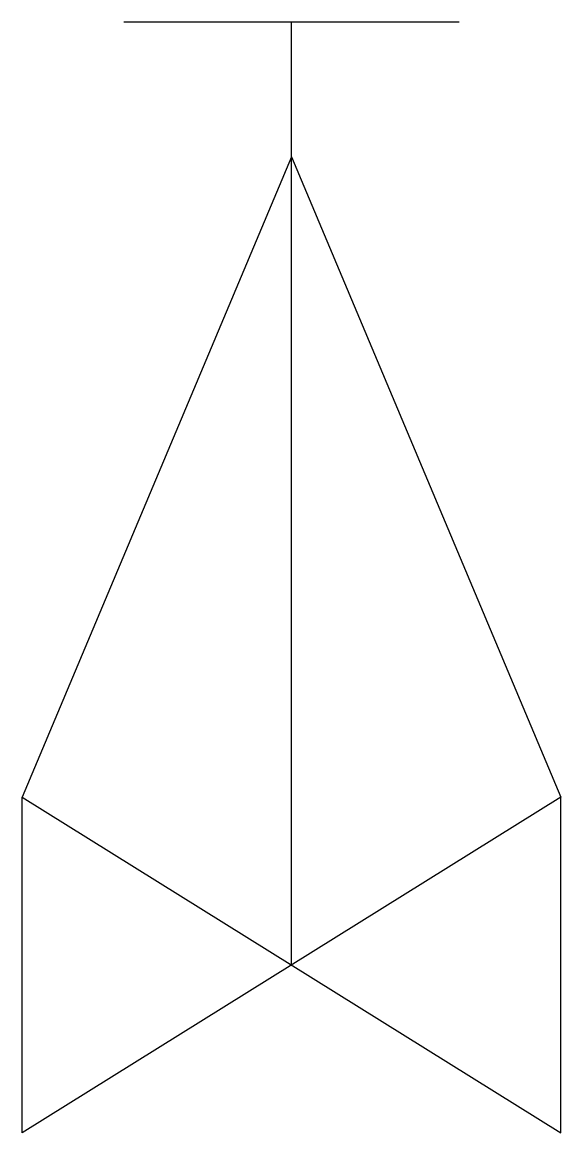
# Model space of a CAD drawing. Header units: millimetres. Extents: x -10152.417 to -10152.176, y 60.959 to 61.456.
import ezdxf

# ---------------------------------------------------------------- set-up
doc = ezdxf.new("R2010")
doc.units = ezdxf.units.MM
doc.header["$LTSCALE"] = 10
doc.layers.add('tub_bloqueios', color=2, linetype='Continuous')

msp = doc.modelspace()

# ---------------------------------------------------------------- linework, layer by layer
at = {"layer": 'tub_bloqueios'}
for p, q in [((-10152.22114, 61.45599), (-10152.37114, 61.45599)), ((-10152.29614, 61.03448), (-10152.29614, 61.45599)), ((-10152.29614, 61.39578), (-10152.41658, 61.10948)), ((-10152.29614, 61.39578), (-10152.17571, 61.10948)), ((-10152.41658, 61.10948), (-10152.17571, 60.95948)), ((-10152.17571, 61.10948), (-10152.41658, 60.95948)), ((-10152.41658, 60.95948), (-10152.41658, 61.10948)), ((-10152.17571, 60.95948), (-10152.17571, 61.10948))]:
    msp.add_line(p, q, dxfattribs=at)

doc.saveas('drawing.dxf')
